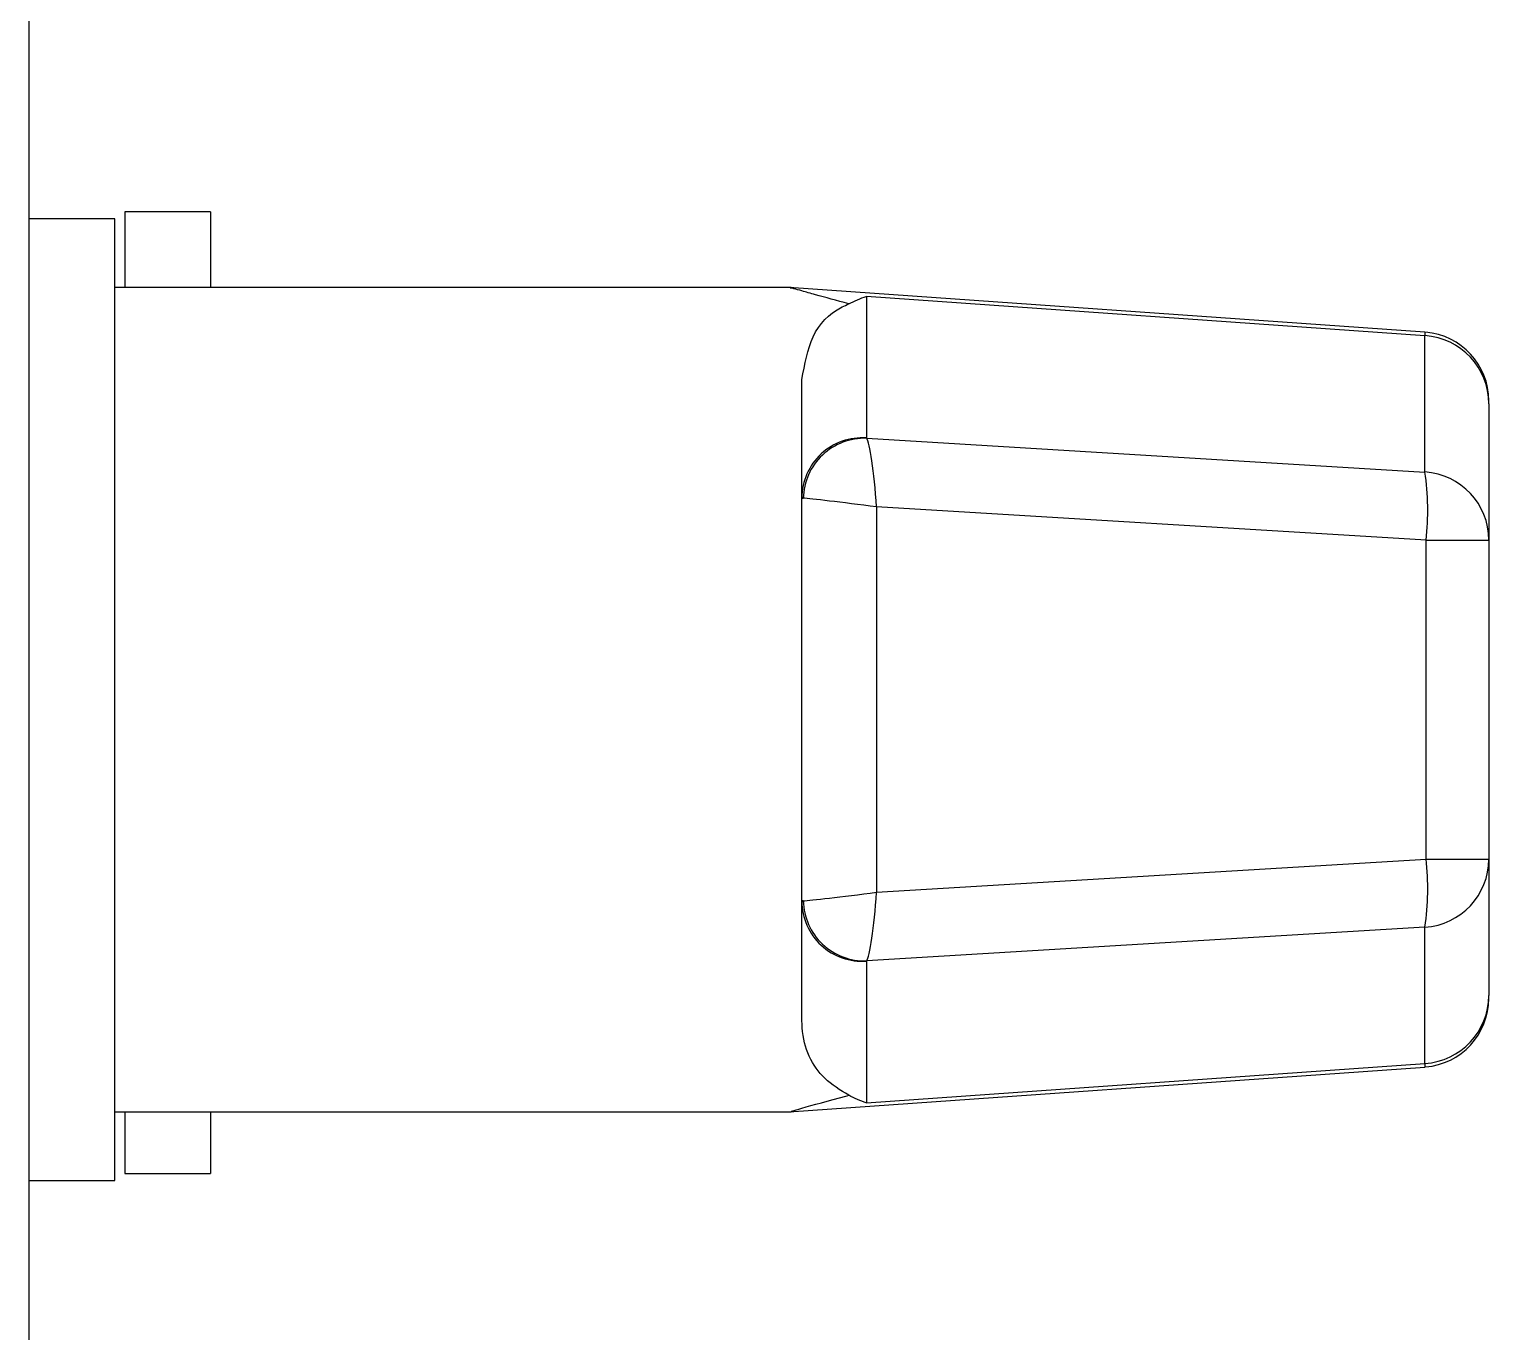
# Model space of a CAD drawing. Extents: x 16.7 to 113.1, y 4.5 to 84.5.
# Drawn here: x 57.848 to 59.176, y 70.229 to 71.414 of the extents above; entities that cross this region are included whole.
import ezdxf

# ---------------------------------------------------------------- set-up
doc = ezdxf.new("R2010")
doc.units = 0
doc.header["$MEASUREMENT"] = 0
doc.layers.add('OBJECT', color=7, linetype='CONTINUOUS')

msp = doc.modelspace()

# ---------------------------------------------------------------- linework, layer by layer
at = {"layer": 'OBJECT'}
for p, q in [((57.8477, 70.1854), (57.8477, 71.4354)), ((58.0127, 71.2479), (57.9347, 71.2479)), ((57.9347, 71.2479), (57.9347, 71.1791)), ((58.0127, 71.2479), (58.0127, 71.1791)), ((57.9257, 71.2416), (57.8477, 71.2416)), ((57.9257, 70.3666), (57.9257, 71.2416)), ((58.5409, 71.1791), (57.9257, 71.1791)), ((59.1176, 71.1384), (58.5393, 71.1791)), ((59.1176, 71.1352), (58.6096, 71.171)), ((58.6096, 71.171), (58.6096, 71.0421)), ((59.1176, 71.0112), (59.1176, 71.1352)), ((58.5507, 70.9876), (58.5507, 71.0953)), ((59.1757, 71.0733), (59.1757, 71.0761)), ((59.1757, 71.0733), (59.1757, 70.9493)), ((58.6097, 71.0419), (59.1176, 71.0112)), ((58.5507, 70.6207), (58.5507, 70.9876)), ((58.6187, 70.9795), (58.6187, 70.6288)), ((59.1187, 70.9493), (58.6187, 70.9795)), ((59.1187, 70.659), (59.1187, 70.9493)), ((59.1187, 70.9493), (59.1757, 70.9493)), ((59.1757, 70.9493), (59.1757, 70.659)), ((58.6187, 70.6288), (59.1187, 70.659)), ((59.1187, 70.659), (59.1757, 70.659)), ((59.1757, 70.659), (59.1757, 70.535)), ((58.5507, 70.513), (58.5507, 70.6207)), ((59.1176, 70.5971), (58.6097, 70.5664)), ((59.1176, 70.473), (59.1176, 70.5971)), ((58.6096, 70.5662), (58.6096, 70.4373)), ((59.1757, 70.5322), (59.1757, 70.535)), ((58.5393, 70.4291), (59.1176, 70.4698)), ((58.6096, 70.4373), (59.1176, 70.473)), ((57.9257, 70.4291), (58.5409, 70.4291)), ((57.9347, 70.4291), (57.9347, 70.3729)), ((58.0127, 70.4291), (58.0127, 70.3729)), ((57.9347, 70.3729), (58.0127, 70.3729)), ((57.8477, 70.3666), (57.9257, 70.3666))]:
    msp.add_line(p, q, dxfattribs=at)
at = {"layer": 'OBJECT', "flags": 128}
for points in [[(59.1176, 71.1384), (59.1176, 71.1381), (59.1176, 71.1352)], [(59.1176, 70.473), (59.1176, 70.4702), (59.1176, 70.4698)]]:
    msp.add_lwpolyline(points, dxfattribs=at)
at = {"layer": 'OBJECT'}
for centre, radius, start, end in [((59.1135, 71.0731), 0.0623, 0.1685, 86.2003), ((59.1132, 71.0761), 0.0625, 0, 85.3404), ((58.6056, 70.9874), 0.0549, 85.8342, 179.7971), ((58.6078, 70.9861), 0.0558, 88.073, 178.7013), ((58.8885, 70.9762), 0.2317, 353.3232, 8.6886), ((59.1135, 70.9491), 0.0623, 0.1685, 86.2003), ((58.8885, 70.6321), 0.2317, 351.3114, 6.6768), ((59.1135, 70.6592), 0.0623, 273.7997, 359.8315), ((58.6056, 70.6209), 0.0549, 180.2028, 274.1658), ((58.6078, 70.6222), 0.0558, 181.2987, 271.927), ((59.1135, 70.5352), 0.0623, 273.7997, 359.8315), ((59.1132, 70.5322), 0.0625, 274.4673, 0)]:
    msp.add_arc(centre, radius, start, end, dxfattribs=at)
for centre, major_axis, ratio, start_param, end_param in [((58.6171, 71.0415), (0.0075, -0.00053), 0.113367, 3.149676, 3.355799), ((58.6132, 70.9795), (-0.0042, 0.0629), 0.086265, 4.70661, 6.158549), ((58.6132, 70.987), (0.0625, -0.0005), 0.013671, 3.141708, 3.347832), ((58.6132, 70.9795), (0.0625, -0.0079), 0.010931, 1.484918, 2.936857), ((58.6132, 70.6288), (0.0625, 0.0079), 0.010931, 3.346328, 4.798268), ((58.6132, 70.6288), (0.0042, 0.0629), 0.086265, 3.266229, 4.718168), ((58.6132, 70.6213), (0.0625, 0.0005), 0.013671, 2.935354, 3.141477), ((58.6171, 70.5667), (0.0075, 0.00053), 0.113367, 2.927386, 3.13351)]:
    msp.add_ellipse(centre, major_axis=major_axis, ratio=ratio, start_param=start_param, end_param=end_param, dxfattribs=at)
for points, knots in [([(58.5934, 71.1642), (58.5826, 71.1671), (58.566, 71.1717), (58.5484, 71.1766), (58.5389, 71.1793), (58.5404, 71.1788), (58.5409, 71.1787)], [0, 0, 0, 0, 0.380414, 0.585617, 0.892028, 1, 1, 1, 1]), ([(58.5934, 71.1642), (58.5987, 71.1668), (58.6041, 71.1695), (58.6095, 71.171), (58.6096, 71.171)], [0, 0, 0, 0, 0.982725, 1, 1, 1, 1]), ([(58.5507, 71.0953), (58.5533, 71.1092), (58.5586, 71.1375), (58.576, 71.1564), (58.5914, 71.1633), (58.5934, 71.1642)], [0, 0, 0, 0, 0.454625, 0.927986, 1, 1, 1, 1]), ([(58.5934, 70.4441), (58.5857, 70.4488), (58.5637, 70.4622), (58.5516, 70.4886), (58.5508, 70.5105), (58.5507, 70.513)], [0, 0, 0, 0, 0.324577, 0.922742, 1, 1, 1, 1]), ([(58.5409, 70.4296), (58.5408, 70.4296), (58.5407, 70.4295), (58.5552, 70.4336), (58.5755, 70.4393), (58.5925, 70.4438), (58.5934, 70.4441)], [0, 0, 0, 0, 0.2003799, 0.4150728, 0.971021, 1, 1, 1, 1]), ([(58.6096, 70.4373), (58.6095, 70.4373), (58.6041, 70.4388), (58.5987, 70.4414), (58.5934, 70.4441)], [0, 0, 0, 0, 0.017275, 1, 1, 1, 1])]:
    msp.add_open_spline(points, degree=3, knots=knots, dxfattribs=at)

doc.saveas('drawing.dxf')
